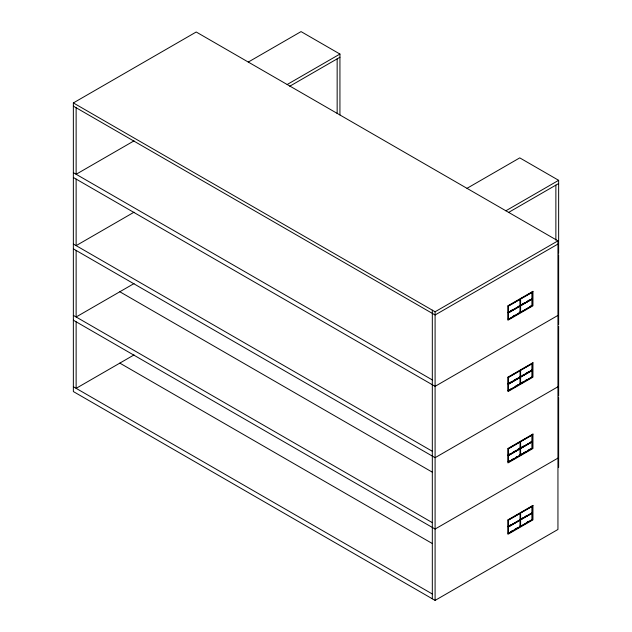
<?xml version="1.0" encoding="UTF-8"?>
<svg xmlns="http://www.w3.org/2000/svg" width="632" height="632" viewBox="0 0 632 632"><rect width="100%" height="100%" fill="white"/><g stroke="black" fill="none" stroke-linecap="round" stroke-linejoin="round"><path stroke-width="0.95" d="M73.359 102.929L196.212 32.003L557.945 240.847L557.945 529.474L435.093 600.4L73.359 391.556L73.359 102.929L435.093 311.774L557.945 240.847M248.281 62.062L301.053 31.6L339.937 54.052L339.937 114.921M134.039 140.849L76.132 174.282L76.132 107.74M287.165 84.514L339.937 54.052M289.709 86.252L339.937 57.251M134.039 212.202L76.132 245.635L76.132 179.093M134.039 283.555L76.132 316.988L76.132 250.446M134.039 354.915L76.132 388.348L76.132 321.799M466.993 188.336L519.765 157.874L558.641 180.317L558.641 253.274M505.877 210.788L558.641 180.317M508.42 212.526L558.641 183.525M557.945 244.055L435.093 314.981L73.359 106.136M520.176 299.133L508.302 305.991L508.302 312.485L520.176 305.627L520.176 299.133L520.318 305.706L508.444 312.563L508.025 312.327M520.452 298.976L532.326 292.118L532.326 298.612L520.452 305.469L520.452 298.976L532.468 292.197L532.468 298.691L520.594 305.548L520.176 305.311M508.025 305.825L508.444 306.07L520.318 299.213M510.569 310.857L513.113 309.388M518.201 306.449L520.318 305.706M522.696 303.858L525.208 302.404M527.72 300.95L529.395 299.987M532.468 298.691L531.915 298.533L532.326 298.77M520.452 305.785L532.326 298.936L532.326 305.43L520.452 312.279L520.452 305.785L532.468 299.015L532.468 305.509L520.594 312.366L520.176 312.121M508.025 312.643L508.444 312.887L520.318 306.03L520.318 312.524L508.444 319.381L508.025 319.136M513.113 316.197L514.811 315.218M517.355 313.748L520.318 312.524M529.505 306.733L531.204 305.754M557.945 315.408L435.093 386.342L73.359 177.489M520.176 370.486L508.302 377.344L508.302 383.837L520.176 376.98L520.318 370.565L520.318 377.059L508.444 383.916L508.025 383.679L512.268 381.23M520.452 370.328L532.326 363.471L532.326 369.965L520.452 376.822L520.452 370.328L532.468 363.55L532.468 370.044L520.594 376.901L520.176 376.664M508.025 377.185L508.444 377.423L520.318 370.565M513.966 380.251L516.51 378.781M518.201 377.802L520.318 377.059M522.696 375.211L524.37 374.239M526.045 373.275L528.557 371.821M530.232 370.858L532.468 370.044M520.452 377.146L532.326 370.289L532.326 376.783L520.452 383.64L520.452 377.146L532.468 370.368L532.468 376.862L520.594 383.719L520.176 383.474L522.719 382.005M508.025 383.995L508.444 384.24L520.318 377.383L520.318 383.877L508.444 390.734L508.025 390.489L510.569 389.02M515.657 386.081L518.201 384.619M525.263 380.535L526.962 379.555M557.945 386.76L435.093 457.694L73.359 248.842M520.176 441.839L508.302 448.696L508.302 455.19L520.176 448.333L520.318 441.926L520.318 448.42L508.444 455.269L508.025 455.032L510.569 453.563M520.452 441.681L532.326 434.824L532.326 441.318L520.452 448.175L520.452 441.681L532.468 434.911L532.468 441.405L520.594 448.254L520.176 448.017L523.533 446.081M508.025 448.538L508.444 448.775L520.318 441.926M513.113 452.093L514.811 451.114M517.355 449.644L519.899 448.175L520.594 448.578L532.468 441.721L532.468 448.214L520.594 455.072L520.176 454.827L521.874 453.855M529.395 442.692L532.468 441.405M508.025 455.348L508.444 455.593L520.318 448.736L520.318 455.23L508.444 462.087L508.025 461.842L509.724 460.862M511.422 459.891L513.966 458.421M515.657 457.442L517.355 456.462M523.572 452.875L526.116 451.406M527.807 450.426L530.351 448.957M557.945 458.121L435.093 529.047L73.359 320.195M520.176 513.2L508.302 520.049L508.302 526.543L520.176 519.694L520.318 513.279L520.318 519.773L508.444 526.622L508.025 526.385L510.569 524.916M520.452 513.034L532.326 506.185L532.326 512.678L520.452 519.528L520.452 513.034L532.468 506.264L532.468 512.757L520.594 519.607L520.176 519.37L522.696 517.916M508.025 519.891L508.444 520.128L520.318 513.279M525.208 516.462L526.883 515.499M532.468 512.757L531.915 512.591L532.326 512.836M520.452 519.852L532.326 512.994L532.326 519.488L520.452 526.345L520.452 519.852L532.468 513.073L532.468 519.567L520.594 526.424L520.176 526.187M508.025 526.709L508.444 526.946L520.318 520.089L520.318 526.582L508.444 533.44L508.025 533.203M510.569 531.733L512.268 530.754M514.811 529.284L517.355 527.815M526.962 522.269L528.66 521.289M532.468 292.197L532.049 291.96L532.049 298.454M532.468 299.015L532.049 298.77L532.049 305.264L532.468 305.509M519.899 305.785L520.318 306.03M520.176 311.963L520.736 312.279M519.899 312.121L520.318 312.366M532.468 363.55L532.049 363.313L532.049 369.807M531.915 369.886L532.326 370.131M532.468 370.368L532.049 370.131L532.049 376.625L532.468 376.862M519.899 377.146L520.318 377.383M520.176 383.316L520.736 383.64M519.899 383.474L520.318 383.719M519.899 383.64L520.318 383.877M532.468 434.911L532.049 434.666L532.049 441.16M73.359 172.678L432.32 379.927M531.915 441.239L532.326 441.484M532.468 441.721L532.049 441.484L532.049 447.977L532.468 448.214M519.899 448.499L520.318 448.736M520.176 454.669L520.736 454.993M519.899 454.827L520.318 455.072M519.899 454.993L520.318 455.23M532.468 506.264L532.049 506.019L532.049 512.513M73.359 244.031L432.32 451.28M532.468 513.073L532.049 512.836L532.049 519.33L532.468 519.567M519.899 519.528L520.318 519.773M519.899 519.852L520.318 520.089M119.835 291.763L432.454 472.254M520.176 526.022L520.736 526.345M520.318 526.424L519.899 526.187L520.318 526.582M73.359 315.384L432.32 522.632M119.835 363.116L432.454 543.607M73.359 386.745L432.32 593.985M558.641 254.878L558.641 324.627M558.641 326.231L558.641 395.988M558.641 397.591L558.641 467.34M555.868 185.129L555.868 240.144M520.594 299.055L520.594 305.548M520.594 305.872L520.594 312.366M520.594 370.407L520.594 376.901M520.594 377.225L520.594 383.719M520.594 441.76L520.594 448.254M520.594 448.578L520.594 455.072M520.594 513.113L520.594 519.607M520.594 519.931L520.594 526.424M508.444 306.07L508.444 312.563M508.444 312.887L508.444 319.381M508.444 377.423L508.444 383.916M508.444 384.24L508.444 390.734M508.444 448.775L508.444 455.269M508.444 455.593L508.444 462.087M508.444 520.128L508.444 526.622M508.444 526.946L508.444 533.44M435.093 311.774L435.093 600.4M432.32 310.17L432.32 598.796M337.156 58.855L337.156 113.594M532.95 291.36L507.954 305.785L507.954 320.219L532.95 305.785L532.95 291.36M520.176 305.951L508.302 312.8L508.302 319.294L520.176 312.445L520.176 305.951M532.95 362.713L507.954 377.146L507.954 391.571L532.95 377.146L532.95 362.713M520.176 377.304L508.302 384.161L508.302 390.655L520.176 383.798L520.176 377.304M532.95 434.066L507.954 448.499L507.954 462.924L532.95 448.499L532.95 434.066M520.176 448.657L508.302 455.514L508.302 462.008L520.176 455.151L520.176 448.657M532.326 441.642L520.452 448.499L520.452 454.993L532.326 448.135L532.326 441.642M532.95 505.418L507.954 519.852L507.954 534.285L532.95 519.852L532.95 505.418M520.176 520.01L508.302 526.867L508.302 533.361L520.176 526.503L520.176 520.01"/></g></svg>
